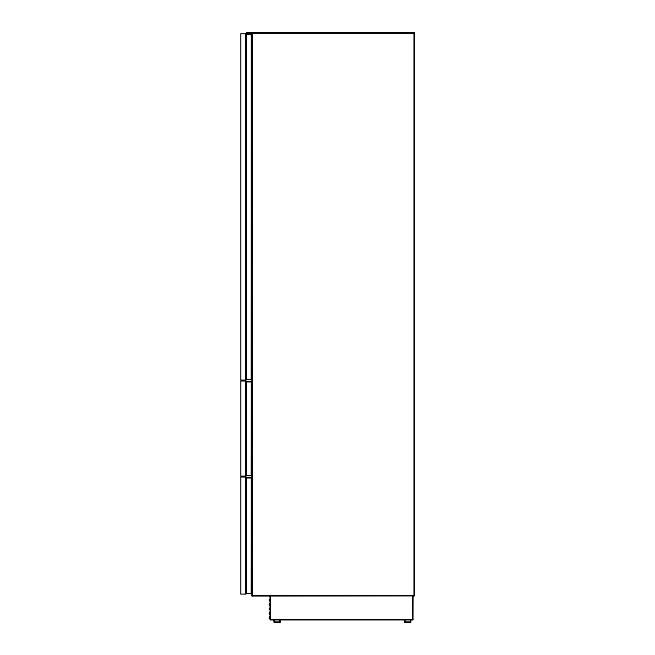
<?xml version="1.0" encoding="UTF-8"?>
<svg xmlns="http://www.w3.org/2000/svg" width="655" height="655" viewBox="0 0 655 655"><rect width="100%" height="100%" fill="white"/><g stroke="black" fill="none" stroke-linecap="round" stroke-linejoin="round"><path stroke-width="0.98" d="M246.689 32.75L246.689 34.15L246.689 32.75L251.88 32.824L252.126 595.935L414.345 595.69L414.345 32.996L251.88 32.996L414.345 32.996M245.985 34.543L246.411 34.609L245.985 34.543L245.92 379.155L246.337 379.22M246.272 34.314L251.528 34.314L251.405 379.572L246.272 379.45L246.272 34.314L251.528 34.314M246.272 381.701L251.528 381.701L251.405 475.628L246.272 475.505L246.272 381.701L251.528 381.701M246.337 475.276L245.92 475.211L245.92 381.996L246.337 381.922M246.272 477.757L251.528 477.757L251.405 593.618L246.272 593.487L246.272 477.757L251.528 477.757M269.426 599.62L270.13 599.62L269.426 599.62C268.615 601.003 271.055 600.627 269.426 600.529M269.426 604.041L270.13 604.041L269.426 604.041C268.615 605.425 271.055 605.048 269.426 604.95M269.426 608.462L270.13 608.462L269.426 608.462C268.615 609.846 271.055 609.469 269.426 609.371M269.426 612.883L270.13 612.883L269.426 612.883C268.615 614.267 271.055 613.891 269.426 613.792M269.426 617.305L270.13 617.305L269.426 617.305C268.615 618.688 271.055 618.312 269.426 618.214M273.986 619.499L274.273 622.25L280.021 622.25L280.307 619.499M270.13 595.362L270.302 619.794L412.765 619.794L412.945 595.362M404.52 619.499L404.798 622.25L410.554 622.25L410.841 619.499M246.616 32.824L251.88 32.824M246.616 34.085L251.815 34.15L251.815 32.75M246.272 379.45L251.528 379.45M246.272 475.505L251.528 475.505M245.985 593.266L246.411 593.193L245.92 593.193L245.92 478.052L246.337 477.978M246.272 593.487L251.528 593.487M251.88 595.69L414.345 595.69M270.13 619.622L412.945 619.622M273.986 621.972L280.307 621.972M404.52 621.972L410.841 621.972M414.099 32.75L414.099 595.935M412.765 595.362L412.765 619.794M410.554 619.499L410.554 622.25M404.798 619.499L404.798 622.25M280.021 619.499L280.021 622.25M274.273 619.499L274.273 622.25M270.302 595.362L270.302 619.794M269.95 599.44L269.95 600.709M269.95 603.861L269.95 605.13M269.95 608.282L269.95 609.551M269.95 612.703L269.95 613.972M269.95 617.125L269.95 618.394M269.606 599.44L269.606 600.709M269.606 603.861L269.606 605.13M269.606 608.282L269.606 609.551M269.606 612.703L269.606 613.972M269.606 617.125L269.606 618.394M252.126 32.75L252.126 595.935M251.405 34.191L251.405 379.572M251.405 381.57L251.405 475.628M251.405 477.626L251.405 593.618M246.395 34.191L246.395 379.572M246.395 381.57L246.395 475.628M246.395 477.626L246.395 593.618M245.92 33.626L240.655 33.626L240.655 380.137L245.92 380.137L245.92 33.626M245.92 381.014L240.655 381.014L240.655 476.193L245.92 476.193L245.92 381.014M245.92 477.069L240.655 477.069L240.655 594.175L245.92 594.175L245.92 477.069"/></g></svg>
